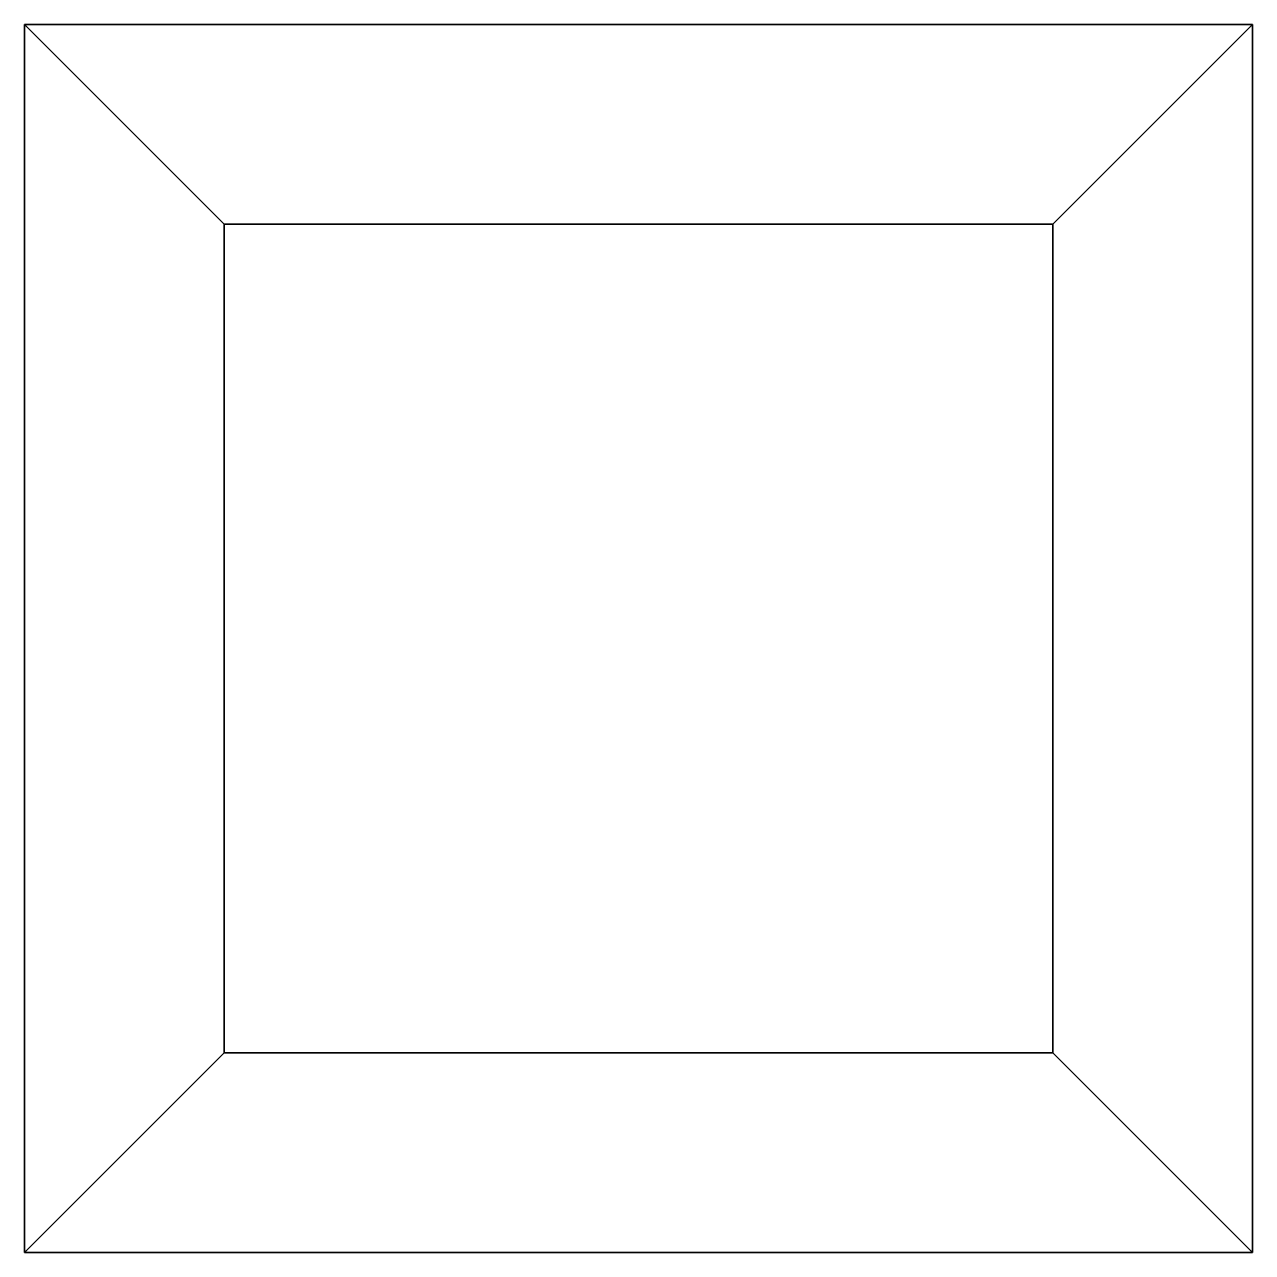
# Model space of a CAD drawing. Header units: millimetres. Extents: x 1727 to 2127, y 707 to 1107.
import ezdxf

# ---------------------------------------------------------------- set-up
doc = ezdxf.new("R2010")
doc.units = ezdxf.units.MM
doc.layers.add('Layer1', color=10, linetype='Continuous')

msp = doc.modelspace()

# ---------------------------------------------------------------- linework, layer by layer
for p, q in [((1727.22, 1107.19), (2127.22, 1107.19)), ((1727.22, 707.19, 24), (1727.22, 1107.19, 24)), ((1727.22, 1107.19, 24), (1727.22, 1107.19)), ((2127.22, 1107.19, 24), (1727.22, 1107.19, 24)), ((1727.22, 1107.19, 24), (1792.22, 1107.19, 24)), ((1727.22, 1042.19, 24), (1727.22, 1107.19, 24)), ((1727.22, 1107.19, 24), (2127.22, 1107.19, 24)), ((1727.22, 1107.19, 24), (1792.22, 1042.19, 24)), ((2127.22, 1107.19, 24), (2062.22, 1042.19, 24)), ((2127.22, 1107.19), (2127.22, 707.19)), ((2127.22, 1107.19), (2127.22, 1107.19, 24)), ((2127.22, 707.19, 24), (2127.22, 1107.19, 24)), ((2127.22, 1107.19, 24), (2127.22, 707.19, 24)), ((2127.22, 1107.19, 24), (2127.22, 1042.19, 24)), ((1792.22, 1042.19, 24), (1792.22, 772.19, 24)), ((2062.22, 1042.19, 24), (1792.22, 1042.19, 24)), ((1792.22, 1042.19, 24), (1792.22, 1042.19, 18)), ((1792.22, 772.19, 18), (1792.22, 1042.19, 18)), ((2062.22, 772.19, 24), (2062.22, 1042.19, 24)), ((2062.22, 1042.19, 24), (2062.22, 1042.19, 18)), ((2062.22, 1042.19, 18), (2062.22, 772.19, 18)), ((1727.22, 707.19, 24), (1727.22, 772.19, 24)), ((1792.22, 772.19, 24), (1727.22, 707.19, 24)), ((1792.22, 772.19, 24), (2062.22, 772.19, 24)), ((1792.22, 772.19, 24), (1792.22, 772.19, 18)), ((2062.22, 772.19, 18), (1792.22, 772.19, 18)), ((2127.22, 707.19, 24), (2062.22, 772.19, 24)), ((2062.22, 772.19, 24), (2062.22, 772.19, 18)), ((2127.22, 772.19, 24), (2127.22, 707.19, 24)), ((1727.22, 707.19), (1727.22, 707.19, 24)), ((2127.22, 707.19, 24), (1727.22, 707.19, 24)), ((1792.22, 707.19, 24), (1727.22, 707.19, 24)), ((2127.22, 707.19, 24), (1727.22, 707.19, 24)), ((2127.22, 707.19, 24), (2062.22, 707.19, 24)), ((2127.22, 707.19), (2127.22, 707.19, 24))]:
    msp.add_line(p, q)
for points in [[(1792.22, 772.19, 24), (1727.22, 707.19, 24), (1727.22, 1107.19, 24), (1792.22, 1042.19, 24)], [(1792.22, 1042.19, 24), (1727.22, 1107.19, 24), (2127.22, 1107.19, 24), (2062.22, 1042.19, 24)], [(2062.22, 1042.19, 24), (2127.22, 1107.19, 24), (2127.22, 707.19, 24), (2062.22, 772.19, 24)]]:
    msp.add_3dface(points)
at = {"layer": 'Layer1'}
for p, q in [((1727.22, 707.19), (1727.22, 1107.19)), ((1792.22, 1042.19, 18), (2062.22, 1042.19, 18)), ((2127.22, 707.19), (1727.22, 707.19))]:
    msp.add_line(p, q, dxfattribs=at)
for points in [[(1792.22, 772.19, 24), (1727.22, 707.19, 24), (1727.22, 1107.19, 24), (1792.22, 1042.19, 24)], [(1792.22, 1042.19, 24), (1727.22, 1107.19, 24), (2127.22, 1107.19, 24), (2062.22, 1042.19, 24)], [(1727.22, 1107.19), (1727.22, 1107.19, 24), (1727.22, 707.19, 24), (1727.22, 707.19)], [(2127.22, 1107.19), (2127.22, 1107.19, 24), (1727.22, 1107.19, 24), (1727.22, 1107.19)], [(2127.22, 1107.19), (1727.22, 1107.19), (1727.22, 707.19), (2127.22, 707.19)], [(2062.22, 1042.19, 24), (2127.22, 1107.19, 24), (2127.22, 707.19, 24), (2062.22, 772.19, 24)], [(2127.22, 707.19), (2127.22, 707.19, 24), (2127.22, 1107.19, 24), (2127.22, 1107.19)], [(1792.22, 1042.19, 18), (1792.22, 1042.19, 24), (2062.22, 1042.19, 24), (2062.22, 1042.19, 18)], [(1792.22, 772.19, 18), (1792.22, 772.19, 24), (1792.22, 1042.19, 24), (1792.22, 1042.19, 18)], [(1792.22, 1042.19, 18), (2062.22, 1042.19, 18), (2062.22, 772.19, 18), (1792.22, 772.19, 18)], [(2062.22, 1042.19, 18), (2062.22, 1042.19, 24), (2062.22, 772.19, 24), (2062.22, 772.19, 18)], [(2062.22, 772.19, 24), (2127.22, 707.19, 24), (1727.22, 707.19, 24), (1792.22, 772.19, 24)], [(2062.22, 772.19, 18), (2062.22, 772.19, 24), (1792.22, 772.19, 24), (1792.22, 772.19, 18)], [(1727.22, 707.19), (1727.22, 707.19, 24), (2127.22, 707.19, 24), (2127.22, 707.19)]]:
    msp.add_3dface(points, dxfattribs=at)

doc.saveas('drawing.dxf')
